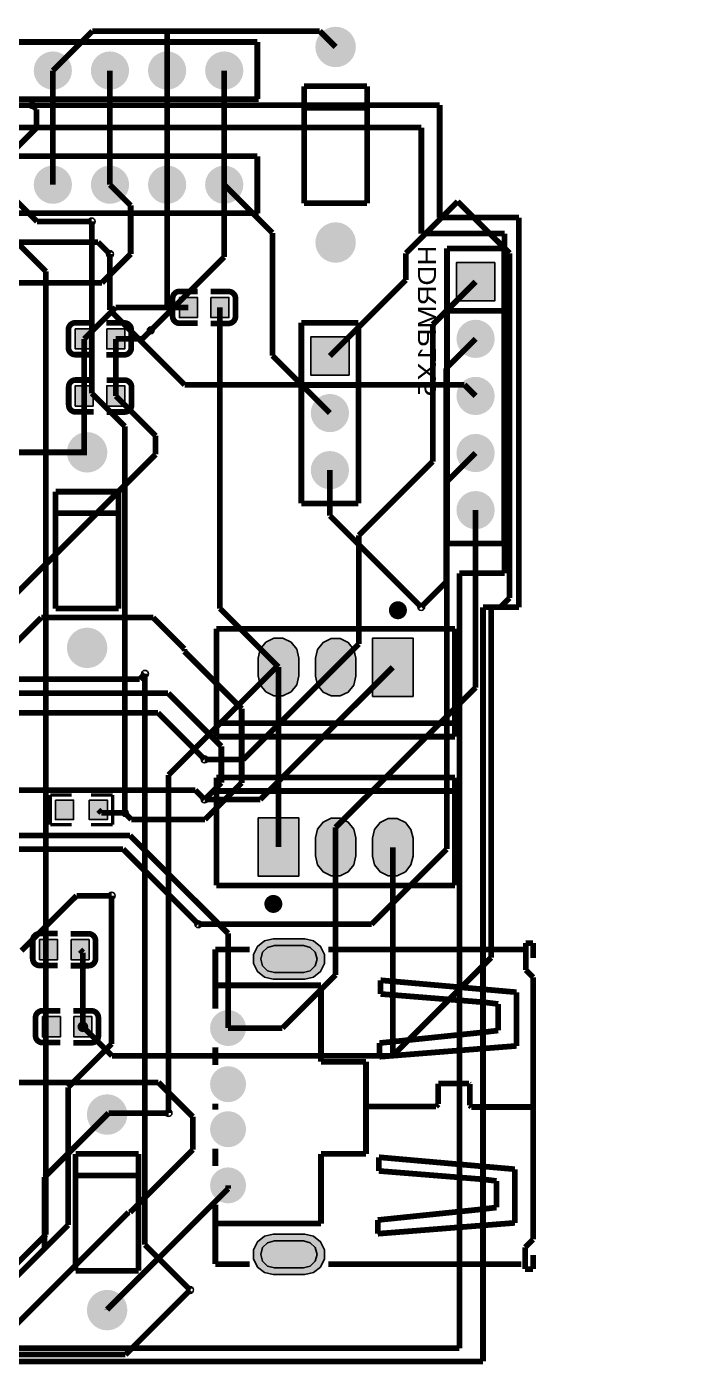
# Model space of a CAD drawing. Header units: millimetres. Extents: x -6.1 to 65.8, y -61.1 to -1.
# Drawn here: x 36.8 to 65.8, y -61.1 to -1.6 of the extents above; entities that cross this region are included whole.
import ezdxf
from ezdxf.enums import TextEntityAlignment as Align

# ---------------------------------------------------------------- set-up
doc = ezdxf.new("R2010")
doc.units = ezdxf.units.MM
for name, color, linetype, true_color in [('Bottom Layer', 7, 'Continuous', 0x0000ff), ('Bottom Silkscreen Layer', 7, 'Continuous', 0x66cc33), ('Hole Layer', 7, 'Continuous', 0x222222), ('Top Layer', 7, 'Continuous', 0xff0000), ('Top Silkscreen Layer', 7, 'Continuous', 0xffcc00)]:
    doc.layers.add(name, color=color, linetype=linetype, true_color=true_color)
doc.styles.get("Standard").update_dxf_attribs({"font": 'arial.ttf'})

msp = doc.modelspace()

# ---------------------------------------------------------------- hatches: boundary and pattern name
at = {"layer": 'Bottom Layer'}
for points in [[(49.646, -2.508, 1), (51.446, -2.508, 1)], [(37.123, -3.556, 1), (38.823, -3.556, 1)], [(39.663, -3.556, 1), (41.363, -3.556, 1)], [(42.203, -3.556, 1), (43.903, -3.556, 1)], [(44.743, -3.556, 1), (46.443, -3.556, 1)], [(37.123, -8.636, 1), (38.823, -8.636, 1)], [(39.663, -8.636, 1), (41.363, -8.636, 1)], [(42.203, -8.636, 1), (43.903, -8.636, 1)], [(44.743, -8.636, 1), (46.443, -8.636, 1)], [(49.646, -11.208, 1), (51.446, -11.208, 1)], [(57.619, -12.104), (55.919, -12.104), (55.919, -13.804), (57.619, -13.804)], [(55.919, -15.494, 1), (57.619, -15.494, 1)], [(51.142, -15.406), (49.442, -15.406), (49.442, -17.106), (51.142, -17.106)], [(55.919, -18.034, 1), (57.619, -18.034, 1)], [(49.442, -18.796, 1), (51.142, -18.796, 1)], [(38.597, -20.542, 1), (40.397, -20.542, 1)], [(55.919, -20.574, 1), (57.619, -20.574, 1)], [(49.442, -21.336, 1), (51.142, -21.336, 1)], [(55.919, -23.114, 1), (57.619, -23.114, 1)], [(38.597, -29.242, 1), (40.397, -29.242, 1)], [(47.106, -29.694), (47.195, -29.303), (47.445, -28.99), (47.806, -28.816), (48.206, -28.816), (48.568, -28.99), (48.817, -29.303), (48.907, -29.694), (48.907, -30.494), (48.817, -30.885), (48.568, -31.198), (48.206, -31.372), (47.806, -31.372), (47.445, -31.198), (47.195, -30.885), (47.106, -30.494)], [(49.646, -29.704), (49.735, -29.313), (49.985, -29), (50.346, -28.826), (50.746, -28.826), (51.108, -29), (51.357, -29.313), (51.447, -29.704), (51.447, -30.504), (51.357, -30.895), (51.108, -31.208), (50.746, -31.382), (50.346, -31.382), (49.985, -31.208), (49.735, -30.895), (49.646, -30.504)], [(53.987, -31.405), (53.987, -28.804), (52.186, -28.804), (52.186, -31.405)], [(47.106, -36.8), (47.106, -39.401), (48.907, -39.401), (48.907, -36.8)], [(51.447, -38.5), (51.357, -38.891), (51.108, -39.204), (50.746, -39.378), (50.346, -39.378), (49.985, -39.204), (49.735, -38.891), (49.646, -38.5), (49.646, -37.7), (49.735, -37.309), (49.985, -36.996), (50.346, -36.822), (50.746, -36.822), (51.108, -36.996), (51.357, -37.309), (51.447, -37.7)], [(53.987, -38.51), (53.897, -38.901), (53.648, -39.214), (53.286, -39.388), (52.886, -39.388), (52.525, -39.214), (52.275, -38.901), (52.186, -38.51), (52.186, -37.71), (52.275, -37.32), (52.525, -37.006), (52.886, -36.832), (53.286, -36.832), (53.648, -37.006), (53.897, -37.32), (53.987, -37.71)], [(47.771, -43.987), (47.38, -43.897), (47.067, -43.648), (46.893, -43.286), (46.893, -42.886), (47.067, -42.525), (47.38, -42.275), (47.771, -42.186), (49.171, -42.186), (49.561, -42.275), (49.875, -42.525), (50.049, -42.886), (50.049, -43.286), (49.875, -43.648), (49.561, -43.897), (49.171, -43.987)], [(38.908, -45.651), (38.908, -46.551), (39.708, -46.551), (39.708, -45.651)], [(44.963, -46.157, 1), (46.563, -46.157, 1)], [(44.963, -48.656, 1), (46.563, -48.656, 1)], [(39.486, -50.006, 1), (41.286, -50.006, 1)], [(44.963, -50.658, 1), (46.563, -50.658, 1)], [(44.963, -53.157, 1), (46.563, -53.157, 1)], [(49.171, -55.328), (49.561, -55.417), (49.875, -55.667), (50.049, -56.028), (50.049, -56.428), (49.875, -56.79), (49.561, -57.039), (49.171, -57.129), (47.771, -57.129), (47.38, -57.039), (47.067, -56.79), (46.893, -56.428), (46.893, -56.028), (47.067, -55.667), (47.38, -55.417), (47.771, -55.328)], [(39.486, -58.706, 1), (41.286, -58.706, 1)]]:
    msp.add_hatch(color=256, dxfattribs=at).paths.add_polyline_path(points)
at = {"layer": 'Hole Layer'}
for points in [[(50.046, -2.508, 1), (51.046, -2.508, 1)], [(37.423, -3.556, 1), (38.523, -3.556, 1)], [(39.963, -3.556, 1), (41.063, -3.556, 1)], [(42.503, -3.556, 1), (43.603, -3.556, 1)], [(45.043, -3.556, 1), (46.143, -3.556, 1)], [(37.423, -8.636, 1), (38.523, -8.636, 1)], [(39.963, -8.636, 1), (41.063, -8.636, 1)], [(42.503, -8.636, 1), (43.603, -8.636, 1)], [(45.043, -8.636, 1), (46.143, -8.636, 1)], [(50.046, -11.208, 1), (51.046, -11.208, 1)], [(56.219, -12.954, 1), (57.319, -12.954, 1)], [(56.219, -15.494, 1), (57.319, -15.494, 1)], [(49.742, -16.256, 1), (50.842, -16.256, 1)], [(56.219, -18.034, 1), (57.319, -18.034, 1)], [(49.742, -18.796, 1), (50.842, -18.796, 1)], [(38.997, -20.542, 1), (39.997, -20.542, 1)], [(56.219, -20.574, 1), (57.319, -20.574, 1)], [(49.742, -21.336, 1), (50.842, -21.336, 1)], [(56.219, -23.114, 1), (57.319, -23.114, 1)], [(38.997, -29.242, 1), (39.997, -29.242, 1)], [(47.407, -30.094, 1), (48.606, -30.094, 1)], [(49.947, -30.104, 1), (51.146, -30.104, 1)], [(52.487, -30.104, 1), (53.686, -30.104, 1)], [(47.407, -38.1, 1), (48.606, -38.1, 1)], [(49.947, -38.1, 1), (51.146, -38.1, 1)], [(52.487, -38.11, 1), (53.686, -38.11, 1)], [(47.821, -42.487), (47.521, -42.567), (47.302, -42.786), (47.221, -43.086), (47.302, -43.386), (47.521, -43.605), (47.821, -43.686), (49.121, -43.686), (49.421, -43.605), (49.64, -43.386), (49.721, -43.086), (49.64, -42.786), (49.421, -42.567), (49.121, -42.487)], [(45.213, -46.157, 1), (46.313, -46.157, 1)], [(39.068, -46.101, 1), (39.548, -46.101, 1)], [(45.213, -48.656, 1), (46.313, -48.656, 1)], [(39.886, -50.006, 1), (40.886, -50.006, 1)], [(45.213, -50.658, 1), (46.313, -50.658, 1)], [(45.213, -53.157, 1), (46.313, -53.157, 1)], [(49.121, -56.828), (49.421, -56.747), (49.64, -56.528), (49.721, -56.228), (49.64, -55.928), (49.421, -55.709), (49.121, -55.629), (47.821, -55.629), (47.521, -55.709), (47.302, -55.928), (47.221, -56.228), (47.302, -56.528), (47.521, -56.747), (47.821, -56.828)], [(39.886, -58.706, 1), (40.886, -58.706, 1)]]:
    msp.add_hatch(color=256, dxfattribs=at).paths.add_polyline_path(points)
at = {"layer": 'Top Layer'}
for points in [[(49.646, -2.508, 1), (51.446, -2.508, 1)], [(37.123, -3.556, 1), (38.823, -3.556, 1)], [(39.663, -3.556, 1), (41.363, -3.556, 1)], [(42.203, -3.556, 1), (43.903, -3.556, 1)], [(44.743, -3.556, 1), (46.443, -3.556, 1)], [(37.123, -8.636, 1), (38.823, -8.636, 1)], [(39.663, -8.636, 1), (41.363, -8.636, 1)], [(42.203, -8.636, 1), (43.903, -8.636, 1)], [(44.743, -8.636, 1), (46.443, -8.636, 1)], [(49.646, -11.208, 1), (51.446, -11.208, 1)], [(57.619, -12.104), (55.919, -12.104), (55.919, -13.804), (57.619, -13.804)], [(43.604, -13.647), (43.604, -14.547), (44.404, -14.547), (44.404, -13.647)], [(45.004, -13.647), (45.004, -14.547), (45.804, -14.547), (45.804, -13.647)], [(55.919, -15.494, 1), (57.619, -15.494, 1)], [(38.97, -15.044), (38.97, -15.944), (39.77, -15.944), (39.77, -15.044)], [(40.37, -15.044), (40.37, -15.944), (41.17, -15.944), (41.17, -15.044)], [(51.142, -15.406), (49.442, -15.406), (49.442, -17.106), (51.142, -17.106)], [(55.919, -18.034, 1), (57.619, -18.034, 1)], [(39.767, -18.484), (39.767, -17.584), (38.967, -17.584), (38.967, -18.484)], [(41.167, -18.484), (41.167, -17.584), (40.367, -17.584), (40.367, -18.484)], [(49.442, -18.796, 1), (51.142, -18.796, 1)], [(38.597, -20.542, 1), (40.397, -20.542, 1)], [(55.919, -20.574, 1), (57.619, -20.574, 1)], [(49.442, -21.336, 1), (51.142, -21.336, 1)], [(55.919, -23.114, 1), (57.619, -23.114, 1)], [(38.597, -29.242, 1), (40.397, -29.242, 1)], [(47.106, -29.694), (47.195, -29.303), (47.445, -28.99), (47.806, -28.816), (48.206, -28.816), (48.568, -28.99), (48.817, -29.303), (48.907, -29.694), (48.907, -30.494), (48.817, -30.885), (48.568, -31.198), (48.206, -31.372), (47.806, -31.372), (47.445, -31.198), (47.195, -30.885), (47.106, -30.494)], [(49.646, -29.704), (49.735, -29.313), (49.985, -29), (50.346, -28.826), (50.746, -28.826), (51.108, -29), (51.357, -29.313), (51.447, -29.704), (51.447, -30.504), (51.357, -30.895), (51.108, -31.208), (50.746, -31.382), (50.346, -31.382), (49.985, -31.208), (49.735, -30.895), (49.646, -30.504)], [(53.987, -31.405), (53.987, -28.804), (52.186, -28.804), (52.186, -31.405)], [(38.086, -36.017), (38.086, -36.881), (38.893, -36.881), (38.893, -36.017)], [(39.593, -36.017), (39.593, -36.881), (40.4, -36.881), (40.4, -36.017)], [(47.106, -36.8), (47.106, -39.401), (48.907, -39.401), (48.907, -36.8)], [(51.447, -38.5), (51.357, -38.891), (51.108, -39.204), (50.746, -39.378), (50.346, -39.378), (49.985, -39.204), (49.735, -38.891), (49.646, -38.5), (49.646, -37.7), (49.735, -37.309), (49.985, -36.996), (50.346, -36.822), (50.746, -36.822), (51.108, -36.996), (51.357, -37.309), (51.447, -37.7)], [(53.987, -38.51), (53.897, -38.901), (53.648, -39.214), (53.286, -39.388), (52.886, -39.388), (52.525, -39.214), (52.275, -38.901), (52.186, -38.51), (52.186, -37.71), (52.275, -37.32), (52.525, -37.006), (52.886, -36.832), (53.286, -36.832), (53.648, -37.006), (53.897, -37.32), (53.987, -37.71)], [(37.381, -42.222), (37.381, -43.122), (38.181, -43.122), (38.181, -42.222)], [(38.781, -42.222), (38.781, -43.122), (39.581, -43.122), (39.581, -42.222)], [(47.771, -43.987), (47.38, -43.897), (47.067, -43.648), (46.893, -43.286), (46.893, -42.886), (47.067, -42.525), (47.38, -42.275), (47.771, -42.186), (49.171, -42.186), (49.561, -42.275), (49.875, -42.525), (50.049, -42.886), (50.049, -43.286), (49.875, -43.648), (49.561, -43.897), (49.171, -43.987)], [(37.508, -45.651), (37.508, -46.551), (38.308, -46.551), (38.308, -45.651)], [(38.908, -45.651), (38.908, -46.551), (39.708, -46.551), (39.708, -45.651)], [(44.963, -46.157, 1), (46.563, -46.157, 1)], [(44.963, -48.656, 1), (46.563, -48.656, 1)], [(39.486, -50.006, 1), (41.286, -50.006, 1)], [(44.963, -50.658, 1), (46.563, -50.658, 1)], [(44.963, -53.157, 1), (46.563, -53.157, 1)], [(49.171, -55.328), (49.561, -55.417), (49.875, -55.667), (50.049, -56.028), (50.049, -56.428), (49.875, -56.79), (49.561, -57.039), (49.171, -57.129), (47.771, -57.129), (47.38, -57.039), (47.067, -56.79), (46.893, -56.428), (46.893, -56.028), (47.067, -55.667), (47.38, -55.417), (47.771, -55.328)], [(39.486, -58.706, 1), (41.286, -58.706, 1)]]:
    msp.add_hatch(color=256, dxfattribs=at).paths.add_polyline_path(points)

# ---------------------------------------------------------------- linework, layer by layer
at = {"layer": 'Bottom Layer', "const_width": 0.254}
for points in [[(55.171, -5.095), (37.064, -5.095)], [(55.171, -10.098), (55.171, -5.095)], [(54.356, -6.096), (36.341, -6.096)], [(54.356, -10.809), (54.356, -6.096)], [(45.593, -8.636), (45.593, -11.848)], [(58.695, -10.098), (55.171, -10.098)], [(58.695, -27.437), (58.695, -10.098)], [(37.667, -12.494), (35.445, -10.272)], [(39.703, -17.92), (39.703, -10.272)], [(58.059, -10.809), (54.356, -10.809)], [(58.059, -25.921), (58.059, -10.809)], [(40.512, -14.213), (40.512, -11.725)], [(45.593, -11.848), (42.328, -15.114)], [(37.667, -55.348), (37.667, -12.494)], [(43.837, -17.538), (40.512, -14.213)], [(41.171, -19.388), (39.703, -17.92)], [(56.273, -17.538), (43.837, -17.538)], [(56.769, -18.034), (56.273, -17.538)], [(41.171, -36.584), (41.171, -19.388)], [(56.769, -20.574), (55.485, -21.858)], [(50.292, -21.336), (50.292, -23.365)], [(55.485, -21.858), (55.485, -38.194)], [(50.292, -23.365), (54.352, -27.426)], [(56.052, -60.402), (56.052, -25.921)], [(56.052, -25.921), (58.059, -25.921)], [(57.099, -60.989), (57.099, -27.437)], [(57.099, -27.437), (58.695, -27.437)], [(42.069, -30.397), (42.069, -55.8)], [(47.916, -30.094), (43.116, -34.894)], [(50.546, -30.104), (46.445, -34.206)], [(53.086, -30.104), (47.203, -35.988)], [(48.006, -30.094), (47.916, -30.094)], [(46.445, -34.206), (44.719, -34.206)], [(43.116, -34.894), (43.116, -49.94)], [(47.203, -35.988), (44.719, -35.988)], [(55.485, -38.194), (52.142, -41.538)], [(40.585, -40.271), (40.585, -46.862)], [(52.142, -41.538), (44.44, -41.538)], [(40.585, -46.862), (38.651, -48.795)], [(38.651, -48.795), (38.651, -54.923)], [(38.651, -54.923), (33.758, -59.816)], [(33.785, -59.23), (37.667, -55.348)], [(42.069, -55.8), (44.078, -57.809)], [(3.695, -60.402), (56.052, -60.402)], [(2.175, -60.989), (57.099, -60.989)]]:
    msp.add_lwpolyline(points, dxfattribs=at)
at = {"layer": 'Bottom Layer'}
for points in [[(57.619, -12.104), (55.919, -12.104), (55.919, -13.804), (57.619, -13.804)], [(51.142, -15.406), (49.442, -15.406), (49.442, -17.106), (51.142, -17.106)], [(47.106, -29.694), (47.195, -29.303), (47.445, -28.99), (47.806, -28.816), (48.206, -28.816), (48.568, -28.99), (48.817, -29.303), (48.907, -29.694), (48.907, -30.494), (48.817, -30.885), (48.568, -31.198), (48.206, -31.372), (47.806, -31.372), (47.445, -31.198), (47.195, -30.885), (47.106, -30.494)], [(49.646, -29.704), (49.735, -29.313), (49.985, -29), (50.346, -28.826), (50.746, -28.826), (51.108, -29), (51.357, -29.313), (51.447, -29.704), (51.447, -30.504), (51.357, -30.895), (51.108, -31.208), (50.746, -31.382), (50.346, -31.382), (49.985, -31.208), (49.735, -30.895), (49.646, -30.504)], [(53.987, -31.405), (53.987, -28.804), (52.186, -28.804), (52.186, -31.405)], [(47.106, -36.8), (47.106, -39.401), (48.907, -39.401), (48.907, -36.8)], [(51.447, -38.5), (51.357, -38.891), (51.108, -39.204), (50.746, -39.378), (50.346, -39.378), (49.985, -39.204), (49.735, -38.891), (49.646, -38.5), (49.646, -37.7), (49.735, -37.309), (49.985, -36.996), (50.346, -36.822), (50.746, -36.822), (51.108, -36.996), (51.357, -37.309), (51.447, -37.7)], [(53.987, -38.51), (53.897, -38.901), (53.648, -39.214), (53.286, -39.388), (52.886, -39.388), (52.525, -39.214), (52.275, -38.901), (52.186, -38.51), (52.186, -37.71), (52.275, -37.32), (52.525, -37.006), (52.886, -36.832), (53.286, -36.832), (53.648, -37.006), (53.897, -37.32), (53.987, -37.71)], [(47.771, -43.987), (47.38, -43.897), (47.067, -43.648), (46.893, -43.286), (46.893, -42.886), (47.067, -42.525), (47.38, -42.275), (47.771, -42.186), (49.171, -42.186), (49.561, -42.275), (49.875, -42.525), (50.049, -42.886), (50.049, -43.286), (49.875, -43.648), (49.561, -43.897), (49.171, -43.987)], [(38.908, -45.651), (38.908, -46.551), (39.708, -46.551), (39.708, -45.651)], [(49.171, -55.328), (49.561, -55.417), (49.875, -55.667), (50.049, -56.028), (50.049, -56.428), (49.875, -56.79), (49.561, -57.039), (49.171, -57.129), (47.771, -57.129), (47.38, -57.039), (47.067, -56.79), (46.893, -56.428), (46.893, -56.028), (47.067, -55.667), (47.38, -55.417), (47.771, -55.328)]]:
    msp.add_lwpolyline(points, close=True, dxfattribs=at)
at = {"layer": 'Bottom Silkscreen Layer', "const_width": 0.254}
for points in [[(55.499, -11.474), (58.039, -11.474)], [(55.499, -11.474), (55.499, -24.594)], [(55.499, -11.474), (58.039, -11.474)], [(55.499, -11.474), (55.499, -24.594)], [(58.039, -11.474), (58.039, -24.594)], [(58.039, -11.474), (58.039, -24.594)], [(55.499, -14.248), (58.039, -14.248)], [(55.499, -14.248), (58.039, -14.248)], [(55.499, -24.594), (58.039, -24.594)], [(55.499, -24.594), (58.039, -24.594)]]:
    msp.add_lwpolyline(points, dxfattribs=at)
at = {"layer": 'Hole Layer'}
for points in [[(36.912, -5.095, 1), (37.217, -5.095, 1)], [(39.55, -10.272, 1), (39.855, -10.272, 1)], [(40.36, -11.725, 1), (40.665, -11.725, 1)], [(42.175, -15.114, 1), (42.48, -15.114, 1)], [(54.2, -27.426, 1), (54.505, -27.426, 1)], [(41.916, -30.397, 1), (42.221, -30.397, 1)], [(44.567, -34.206, 1), (44.872, -34.206, 1)], [(44.567, -35.988, 1), (44.872, -35.988, 1)], [(41.018, -36.584, 1), (41.323, -36.584, 1)], [(40.433, -40.271, 1), (40.738, -40.271, 1)], [(44.287, -41.538, 1), (44.592, -41.538, 1)], [(42.964, -49.94, 1), (43.269, -49.94, 1)], [(43.926, -57.809, 1), (44.231, -57.809, 1)]]:
    msp.add_lwpolyline(points, format="xyb", close=True, dxfattribs=at)
for points in [[(47.821, -42.487), (47.521, -42.567), (47.302, -42.786), (47.221, -43.086), (47.302, -43.386), (47.521, -43.605), (47.821, -43.686), (49.121, -43.686), (49.421, -43.605), (49.64, -43.386), (49.721, -43.086), (49.64, -42.786), (49.421, -42.567), (49.121, -42.487)], [(49.121, -56.828), (49.421, -56.747), (49.64, -56.528), (49.721, -56.228), (49.64, -55.928), (49.421, -55.709), (49.121, -55.629), (47.821, -55.629), (47.521, -55.709), (47.302, -55.928), (47.221, -56.228), (47.302, -56.528), (47.521, -56.747), (47.821, -56.828)]]:
    msp.add_lwpolyline(points, close=True, dxfattribs=at)
at = {"layer": 'Top Layer', "const_width": 0.254}
for points in [[(39.727, -1.802), (37.973, -3.556)], [(43.053, -1.802), (39.727, -1.802)], [(49.84, -1.802), (43.053, -1.802)], [(43.053, -1.802), (43.053, -3.556)], [(50.546, -2.508), (49.84, -1.802)], [(37.973, -3.556), (37.973, -8.636)], [(40.513, -3.556), (40.513, -8.636)], [(43.053, -3.556), (43.053, -8.636)], [(45.593, -3.556), (45.593, -8.636)], [(37.064, -5.095), (19.7, -5.095)], [(37.246, -5.277), (37.064, -5.095)], [(37.246, -6.106), (37.246, -5.277)], [(36.255, -7.097), (37.246, -6.106)], [(37.267, -10.272), (35.631, -8.636)], [(41.434, -9.557), (40.513, -8.636)], [(43.053, -14.097), (43.053, -8.636)], [(47.736, -10.779), (45.593, -8.636)], [(41.434, -11.718), (41.434, -9.557)], [(55.974, -9.38), (53.671, -11.683)], [(58.277, -11.683), (55.974, -9.38)], [(39.703, -10.272), (37.267, -10.272)], [(47.736, -16.24), (47.736, -10.779)], [(39.979, -11.191), (15.494, -11.191)], [(40.512, -11.725), (39.979, -11.191)], [(40.152, -13), (41.434, -11.718)], [(53.671, -11.683), (53.671, -12.877)], [(58.277, -27.027), (58.277, -11.683)], [(26.639, -13), (40.152, -13)], [(53.671, -12.877), (50.292, -16.256)], [(54.862, -14.861), (56.769, -12.954)], [(40.767, -14.097), (39.37, -15.494)], [(43.053, -14.097), (40.767, -14.097)], [(44.004, -14.097), (43.053, -14.097)], [(45.404, -27.492), (45.404, -14.097)], [(54.862, -20.954), (54.862, -14.861)], [(39.37, -15.494), (39.367, -15.497)], [(39.367, -15.497), (39.367, -18.034)], [(40.77, -15.494), (40.77, -18.034)], [(41.947, -15.494), (40.77, -15.494)], [(42.328, -15.114), (41.947, -15.494)], [(55.457, -16.806), (56.769, -15.494)], [(50.292, -18.796), (47.736, -16.24)], [(55.457, -26.321), (55.457, -16.806)], [(39.367, -18.034), (39.367, -20.542)], [(40.77, -18.034), (40.767, -18.034)], [(40.77, -18.034), (42.542, -19.806)], [(42.542, -19.806), (42.542, -20.636)], [(10.645, -20.542), (39.367, -20.542)], [(42.542, -20.636), (35.855, -27.323)], [(39.367, -20.542), (39.497, -20.542)], [(51.582, -24.233), (54.862, -20.954)], [(56.769, -23.114), (56.769, -31.007)], [(51.582, -29.068), (51.582, -24.233)], [(54.352, -27.426), (55.457, -26.321)], [(48.006, -30.094), (45.404, -27.492)], [(57.457, -43.024), (57.457, -27.437)], [(57.457, -27.437), (57.867, -27.437)], [(57.867, -27.437), (58.277, -27.027)], [(35.72, -29.631), (37.455, -27.896)], [(37.455, -27.896), (42.435, -27.896)], [(42.435, -27.896), (43.825, -29.286)], [(50.546, -30.104), (51.582, -29.068)], [(43.825, -29.286), (43.825, -29.404)], [(43.825, -29.404), (46.369, -31.948)], [(41.829, -30.637), (42.069, -30.397)], [(48.006, -38.1), (48.006, -30.094)], [(29.195, -30.637), (41.829, -30.637)], [(56.769, -31.007), (50.546, -37.23)], [(32.631, -31.259), (43.1, -31.259)], [(43.1, -31.259), (45.464, -33.623)], [(42.645, -32.131), (33.265, -32.131)], [(44.719, -34.206), (42.645, -32.131)], [(46.369, -31.948), (46.369, -35.252)], [(45.464, -33.623), (45.464, -35.242)], [(44.308, -35.577), (33.63, -35.577)], [(44.719, -35.988), (44.308, -35.577)], [(45.464, -35.242), (44.719, -35.988)], [(46.369, -35.252), (44.743, -36.879)], [(39.996, -36.449), (40.132, -36.584)], [(40.132, -36.584), (41.171, -36.584)], [(41.465, -36.879), (41.171, -36.584)], [(44.743, -36.879), (41.465, -36.879)], [(41.408, -37.592), (31.922, -37.592)], [(45.763, -41.946), (41.408, -37.592)], [(50.546, -37.23), (50.546, -38.1)], [(41.096, -38.194), (28.799, -38.194)], [(44.44, -41.538), (41.096, -38.194)], [(50.546, -38.1), (50.546, -43.794)], [(53.086, -38.11), (53.086, -47.395)], [(36.578, -42.72), (39.027, -40.271)], [(39.027, -40.271), (40.585, -40.271)], [(45.763, -46.157), (45.763, -41.946)], [(39.181, -42.672), (39.308, -42.799)], [(39.308, -42.799), (39.308, -46.101)], [(53.086, -47.395), (57.457, -43.024)], [(50.546, -43.794), (48.183, -46.157)], [(40.602, -47.395), (39.308, -46.101)], [(48.183, -46.157), (45.763, -46.157)], [(53.086, -47.395), (40.602, -47.395)], [(35.425, -48.578), (42.67, -48.578)], [(42.67, -48.578), (44.195, -50.104)], [(40.386, -50.006), (37.604, -52.789)], [(40.453, -49.94), (40.386, -50.006)], [(43.116, -49.94), (40.453, -49.94)], [(44.195, -50.104), (44.195, -51.568)], [(44.195, -51.568), (41.407, -54.356)], [(37.604, -52.789), (37.604, -55.97)], [(45.763, -53.305), (40.386, -58.682)], [(45.763, -53.157), (45.763, -53.305)], [(41.34, -54.356), (35.899, -59.797)], [(41.407, -54.356), (41.34, -54.356)], [(37.604, -55.97), (34.344, -59.23)], [(44.078, -57.809), (41.202, -60.686)], [(40.386, -58.682), (40.386, -58.706)], [(41.202, -60.686), (8.642, -60.686)]]:
    msp.add_lwpolyline(points, dxfattribs=at)
at = {"layer": 'Top Layer'}
for points in [[(57.619, -12.104), (55.919, -12.104), (55.919, -13.804), (57.619, -13.804)], [(43.604, -13.647), (43.604, -14.547), (44.404, -14.547), (44.404, -13.647)], [(45.004, -13.647), (45.004, -14.547), (45.804, -14.547), (45.804, -13.647)], [(38.97, -15.044), (38.97, -15.944), (39.77, -15.944), (39.77, -15.044)], [(40.37, -15.044), (40.37, -15.944), (41.17, -15.944), (41.17, -15.044)], [(51.142, -15.406), (49.442, -15.406), (49.442, -17.106), (51.142, -17.106)], [(39.767, -18.484), (39.767, -17.584), (38.967, -17.584), (38.967, -18.484)], [(41.167, -18.484), (41.167, -17.584), (40.367, -17.584), (40.367, -18.484)], [(47.106, -29.694), (47.195, -29.303), (47.445, -28.99), (47.806, -28.816), (48.206, -28.816), (48.568, -28.99), (48.817, -29.303), (48.907, -29.694), (48.907, -30.494), (48.817, -30.885), (48.568, -31.198), (48.206, -31.372), (47.806, -31.372), (47.445, -31.198), (47.195, -30.885), (47.106, -30.494)], [(49.646, -29.704), (49.735, -29.313), (49.985, -29), (50.346, -28.826), (50.746, -28.826), (51.108, -29), (51.357, -29.313), (51.447, -29.704), (51.447, -30.504), (51.357, -30.895), (51.108, -31.208), (50.746, -31.382), (50.346, -31.382), (49.985, -31.208), (49.735, -30.895), (49.646, -30.504)], [(53.987, -31.405), (53.987, -28.804), (52.186, -28.804), (52.186, -31.405)], [(38.086, -36.017), (38.086, -36.881), (38.893, -36.881), (38.893, -36.017)], [(39.593, -36.017), (39.593, -36.881), (40.4, -36.881), (40.4, -36.017)], [(47.106, -36.8), (47.106, -39.401), (48.907, -39.401), (48.907, -36.8)], [(51.447, -38.5), (51.357, -38.891), (51.108, -39.204), (50.746, -39.378), (50.346, -39.378), (49.985, -39.204), (49.735, -38.891), (49.646, -38.5), (49.646, -37.7), (49.735, -37.309), (49.985, -36.996), (50.346, -36.822), (50.746, -36.822), (51.108, -36.996), (51.357, -37.309), (51.447, -37.7)], [(53.987, -38.51), (53.897, -38.901), (53.648, -39.214), (53.286, -39.388), (52.886, -39.388), (52.525, -39.214), (52.275, -38.901), (52.186, -38.51), (52.186, -37.71), (52.275, -37.32), (52.525, -37.006), (52.886, -36.832), (53.286, -36.832), (53.648, -37.006), (53.897, -37.32), (53.987, -37.71)], [(37.381, -42.222), (37.381, -43.122), (38.181, -43.122), (38.181, -42.222)], [(38.781, -42.222), (38.781, -43.122), (39.581, -43.122), (39.581, -42.222)], [(47.771, -43.987), (47.38, -43.897), (47.067, -43.648), (46.893, -43.286), (46.893, -42.886), (47.067, -42.525), (47.38, -42.275), (47.771, -42.186), (49.171, -42.186), (49.561, -42.275), (49.875, -42.525), (50.049, -42.886), (50.049, -43.286), (49.875, -43.648), (49.561, -43.897), (49.171, -43.987)], [(37.508, -45.651), (37.508, -46.551), (38.308, -46.551), (38.308, -45.651)], [(38.908, -45.651), (38.908, -46.551), (39.708, -46.551), (39.708, -45.651)], [(49.171, -55.328), (49.561, -55.417), (49.875, -55.667), (50.049, -56.028), (50.049, -56.428), (49.875, -56.79), (49.561, -57.039), (49.171, -57.129), (47.771, -57.129), (47.38, -57.039), (47.067, -56.79), (46.893, -56.428), (46.893, -56.028), (47.067, -55.667), (47.38, -55.417), (47.771, -55.328)]]:
    msp.add_lwpolyline(points, close=True, dxfattribs=at)
at = {"layer": 'Top Silkscreen Layer'}
for points, const_width in [([(47.064, -2.286), (21.262, -2.286)], 0.254), ([(47.064, -2.286), (21.262, -2.286)], 0.254), ([(47.064, -2.286), (47.064, -4.826)], 0.254), ([(47.064, -2.286), (47.064, -4.826)], 0.254), ([(49.146, -4.258), (49.146, -9.458)], 0.254), ([(51.946, -4.258), (49.146, -4.258)], 0.254), ([(49.146, -4.258), (49.146, -9.458)], 0.254), ([(51.946, -4.258), (49.146, -4.258)], 0.254), ([(51.946, -4.258), (51.946, -9.458)], 0.254), ([(51.946, -4.258), (51.946, -9.458)], 0.254), ([(21.262, -4.826), (47.117, -4.826)], 0.254), ([(21.262, -4.826), (47.117, -4.826)], 0.254), ([(51.946, -5.217), (49.146, -5.217)], 0.254), ([(51.946, -5.217), (49.146, -5.217)], 0.254), ([(47.064, -7.366), (21.262, -7.366)], 0.254), ([(47.064, -7.366), (21.262, -7.366)], 0.254), ([(47.064, -7.366), (47.064, -9.906)], 0.254), ([(47.064, -7.366), (47.064, -9.906)], 0.254), ([(51.946, -9.458), (49.146, -9.458)], 0.254), ([(51.946, -9.458), (49.146, -9.458)], 0.254), ([(21.262, -9.906), (47.117, -9.906)], 0.254), ([(21.262, -9.906), (47.117, -9.906)], 0.254), ([(43.299, -13.691), (43.299, -14.491)], 0.254), ([(43.299, -13.691), (43.299, -14.491)], 0.254), ([(44.408, -13.382), (43.608, -13.382)], 0.254), ([(44.408, -13.382), (43.608, -13.382)], 0.254), ([(44.984, -13.387), (45.784, -13.387)], 0.254), ([(44.984, -13.387), (45.784, -13.387)], 0.254), ([(46.094, -13.697), (46.094, -14.497)], 0.254), ([(46.094, -13.697), (46.094, -14.497)], 0.254), ([(39.774, -14.779), (38.974, -14.779)], 0.254), ([(39.774, -14.779), (38.974, -14.779)], 0.254), ([(40.35, -14.784), (41.15, -14.784)], 0.254), ([(40.35, -14.784), (41.15, -14.784)], 0.254), ([(44.408, -14.801), (43.608, -14.801)], 0.254), ([(44.408, -14.801), (43.608, -14.801)], 0.254), ([(44.984, -14.807), (45.784, -14.807)], 0.254), ([(44.984, -14.807), (45.784, -14.807)], 0.254), ([(49.022, -14.776), (49.022, -22.816)], 0.254), ([(51.562, -14.776), (49.022, -14.776)], 0.254), ([(49.022, -14.776), (49.022, -22.816)], 0.254), ([(51.562, -14.776), (49.022, -14.776)], 0.254), ([(51.562, -14.776), (51.562, -22.816)], 0.254), ([(51.562, -14.776), (51.562, -22.816)], 0.254), ([(38.665, -15.088), (38.665, -15.888)], 0.254), ([(38.665, -15.088), (38.665, -15.888)], 0.254), ([(41.46, -15.094), (41.46, -15.894)], 0.254), ([(41.46, -15.094), (41.46, -15.894)], 0.254), ([(39.774, -16.198), (38.974, -16.198)], 0.254), ([(39.774, -16.198), (38.974, -16.198)], 0.254), ([(40.35, -16.204), (41.15, -16.204)], 0.254), ([(40.35, -16.204), (41.15, -16.204)], 0.254), ([(39.787, -17.324), (38.987, -17.324)], 0.254), ([(39.787, -17.324), (38.987, -17.324)], 0.254), ([(40.363, -17.33), (41.163, -17.33)], 0.254), ([(40.363, -17.33), (41.163, -17.33)], 0.254), ([(38.677, -18.434), (38.677, -17.634)], 0.254), ([(38.677, -18.434), (38.677, -17.634)], 0.254), ([(41.473, -18.44), (41.473, -17.64)], 0.254), ([(41.473, -18.44), (41.473, -17.64)], 0.254), ([(51.562, -17.55), (49.022, -17.55)], 0.254), ([(51.562, -17.55), (49.022, -17.55)], 0.254), ([(39.787, -18.744), (38.987, -18.744)], 0.254), ([(39.787, -18.744), (38.987, -18.744)], 0.254), ([(40.363, -18.749), (41.163, -18.749)], 0.254), ([(40.363, -18.749), (41.163, -18.749)], 0.254), ([(38.097, -22.292), (38.097, -27.492)], 0.254), ([(40.897, -22.292), (38.097, -22.292)], 0.254), ([(38.097, -22.292), (38.097, -27.492)], 0.254), ([(40.897, -22.292), (38.097, -22.292)], 0.254), ([(40.897, -22.292), (40.897, -27.492)], 0.254), ([(40.897, -22.292), (40.897, -27.492)], 0.254), ([(40.897, -23.251), (38.097, -23.251)], 0.254), ([(40.897, -23.251), (38.097, -23.251)], 0.254), ([(51.562, -22.816), (49.022, -22.816)], 0.254), ([(51.562, -22.816), (49.022, -22.816)], 0.254), ([(40.897, -27.492), (38.097, -27.492)], 0.254), ([(40.897, -27.492), (38.097, -27.492)], 0.254), ([(45.245, -33.193), (45.245, -28.395)], 0.254), ([(45.245, -28.395), (55.847, -28.395)], 0.254), ([(45.245, -33.193), (45.245, -28.395)], 0.254), ([(45.245, -28.395), (55.847, -28.395)], 0.254), ([(55.847, -28.395), (55.847, -33.188)], 0.254), ([(55.847, -28.395), (55.847, -33.188)], 0.254), ([(45.245, -32.593), (55.847, -32.593)], 0.254), ([(45.245, -32.593), (55.847, -32.593)], 0.254), ([(55.847, -33.193), (45.245, -33.193)], 0.254), ([(55.847, -33.193), (45.245, -33.193)], 0.254), ([(55.847, -33.188), (55.847, -33.193)], 0.254), ([(55.847, -33.188), (55.847, -33.193)], 0.254), ([(45.245, -35.011), (55.847, -35.011)], 0.254), ([(45.245, -35.017), (45.245, -35.011)], 0.254), ([(45.245, -35.011), (55.847, -35.011)], 0.254), ([(45.245, -35.017), (45.245, -35.011)], 0.254), ([(45.245, -39.809), (45.245, -35.017)], 0.254), ([(45.245, -39.809), (45.245, -35.017)], 0.254), ([(55.847, -35.011), (55.847, -39.809)], 0.254), ([(55.847, -35.011), (55.847, -39.809)], 0.254), ([(55.847, -35.611), (45.245, -35.611)], 0.254), ([(55.847, -35.611), (45.245, -35.611)], 0.254), ([(37.858, -37.11), (37.858, -35.788)], 0.152), ([(37.858, -35.788), (38.817, -35.788)], 0.152), ([(37.858, -37.11), (37.858, -35.788)], 0.152), ([(37.858, -35.788), (38.817, -35.788)], 0.152), ([(40.628, -35.788), (39.669, -35.788)], 0.152), ([(40.628, -35.788), (39.669, -35.788)], 0.152), ([(40.628, -37.11), (40.628, -35.788)], 0.152), ([(40.628, -37.11), (40.628, -35.788)], 0.152), ([(38.817, -37.11), (37.858, -37.11)], 0.152), ([(38.817, -37.11), (37.858, -37.11)], 0.152), ([(39.669, -37.11), (40.628, -37.11)], 0.152), ([(39.669, -37.11), (40.628, -37.11)], 0.152), ([(55.847, -39.809), (45.245, -39.809)], 0.254), ([(55.847, -39.809), (45.245, -39.809)], 0.254), ([(37.076, -42.266), (37.076, -43.066)], 0.254), ([(37.076, -42.266), (37.076, -43.066)], 0.254), ([(38.185, -41.957), (37.385, -41.957)], 0.254), ([(38.185, -41.957), (37.385, -41.957)], 0.254), ([(38.761, -41.962), (39.561, -41.962)], 0.254), ([(38.761, -41.962), (39.561, -41.962)], 0.254), ([(39.871, -42.272), (39.871, -43.072)], 0.254), ([(39.871, -42.272), (39.871, -43.072)], 0.254), ([(45.197, -45.296), (45.197, -42.657)], 0.254), ([(45.197, -42.657), (46.726, -42.657)], 0.254), ([(45.197, -45.296), (45.197, -42.657)], 0.254), ([(45.197, -42.657), (46.726, -42.657)], 0.254), ([(50.218, -42.657), (58.997, -42.657)], 0.254), ([(50.218, -42.657), (58.997, -42.657)], 0.254), ([(58.997, -43.574), (58.997, -42.38)], 0.254), ([(58.997, -42.38), (59.327, -42.38)], 0.254), ([(58.997, -43.574), (58.997, -42.38)], 0.254), ([(58.997, -42.38), (59.327, -42.38)], 0.254), ([(59.327, -42.38), (59.327, -43.04)], 0.254), ([(59.327, -42.38), (59.327, -43.04)], 0.254), ([(38.185, -43.376), (37.385, -43.376)], 0.254), ([(38.185, -43.376), (37.385, -43.376)], 0.254), ([(38.761, -43.382), (39.561, -43.382)], 0.254), ([(38.761, -43.382), (39.561, -43.382)], 0.254), ([(58.59, -44.564), (52.545, -44.031)], 0.254), ([(52.545, -44.031), (52.545, -44.641)], 0.254), ([(58.59, -44.564), (52.545, -44.031)], 0.254), ([(52.545, -44.031), (52.545, -44.641)], 0.254), ([(59.327, -43.904), (58.997, -43.574)], 0.254), ([(59.327, -43.904), (58.997, -43.574)], 0.254), ([(59.327, -55.563), (59.327, -43.904)], 0.254), ([(59.327, -55.563), (59.327, -43.904)], 0.254), ([(49.896, -44.257), (45.197, -44.257)], 0.254), ([(49.896, -44.257), (45.197, -44.257)], 0.254), ([(49.896, -47.658), (49.896, -44.257)], 0.254), ([(49.896, -47.658), (49.896, -44.257)], 0.254), ([(52.545, -44.641), (57.183, -45.014)], 0.254), ([(52.545, -44.641), (57.183, -45.014)], 0.254), ([(58.59, -46.952), (58.59, -44.564)], 0.254), ([(58.59, -46.952), (58.59, -44.564)], 0.254), ([(57.183, -45.014), (57.777, -45.088)], 0.254), ([(57.183, -45.014), (57.777, -45.088)], 0.254), ([(57.777, -45.088), (57.777, -46.266)], 0.254), ([(57.777, -45.088), (57.777, -46.266)], 0.254), ([(37.203, -45.695), (37.203, -46.495)], 0.254), ([(37.203, -45.695), (37.203, -46.495)], 0.254), ([(38.312, -45.386), (37.512, -45.386)], 0.254), ([(38.312, -45.386), (37.512, -45.386)], 0.254), ([(38.888, -45.391), (39.688, -45.391)], 0.254), ([(38.888, -45.391), (39.688, -45.391)], 0.254), ([(39.998, -45.701), (39.998, -46.501)], 0.254), ([(39.998, -45.701), (39.998, -46.501)], 0.254), ([(56.914, -46.368), (52.494, -46.825)], 0.254), ([(56.914, -46.368), (52.494, -46.825)], 0.254), ([(57.777, -46.266), (56.914, -46.368)], 0.254), ([(57.777, -46.266), (56.914, -46.368)], 0.254), ([(38.312, -46.805), (37.512, -46.805)], 0.254), ([(38.312, -46.805), (37.512, -46.805)], 0.254), ([(38.888, -46.811), (39.688, -46.811)], 0.254), ([(38.888, -46.811), (39.688, -46.811)], 0.254), ([(45.197, -47.795), (45.197, -47.018)], 0.254), ([(45.197, -47.795), (45.197, -47.018)], 0.254), ([(52.494, -46.825), (52.494, -47.435)], 0.254), ([(52.494, -46.825), (52.494, -47.435)], 0.254), ([(52.494, -47.435), (58.59, -46.952)], 0.254), ([(52.494, -47.435), (58.59, -46.952)], 0.254), ([(51.897, -47.658), (49.896, -47.658)], 0.254), ([(51.897, -47.658), (49.896, -47.658)], 0.254), ([(51.897, -51.758), (51.897, -47.658)], 0.254), ([(51.897, -51.758), (51.897, -47.658)], 0.254), ([(55.11, -49.543), (55.11, -48.628)], 0.254), ([(55.11, -48.628), (56.482, -48.628)], 0.254), ([(55.11, -49.543), (55.11, -48.628)], 0.254), ([(55.11, -48.628), (56.482, -48.628)], 0.254), ([(56.482, -48.628), (56.507, -48.654)], 0.254), ([(56.482, -48.628), (56.507, -48.654)], 0.254), ([(56.507, -48.654), (56.507, -49.594)], 0.254), ([(56.507, -48.654), (56.507, -49.594)], 0.254), ([(45.197, -49.794), (45.197, -49.52)], 0.254), ([(45.197, -49.794), (45.197, -49.52)], 0.254), ([(52.525, -49.644), (51.897, -49.644)], 0.254), ([(52.525, -49.644), (51.897, -49.644)], 0.254), ([(52.342, -49.644), (55.009, -49.644)], 0.254), ([(52.342, -49.644), (55.009, -49.644)], 0.254), ([(55.009, -49.644), (55.11, -49.543)], 0.254), ([(55.009, -49.644), (55.11, -49.543)], 0.254), ([(56.507, -49.594), (56.584, -49.67)], 0.254), ([(56.507, -49.594), (56.584, -49.67)], 0.254), ([(56.584, -49.67), (59.327, -49.67)], 0.254), ([(56.584, -49.67), (59.327, -49.67)], 0.254), ([(38.986, -51.756), (38.986, -56.956)], 0.254), ([(41.786, -51.756), (38.986, -51.756)], 0.254), ([(38.986, -51.756), (38.986, -56.956)], 0.254), ([(41.786, -51.756), (38.986, -51.756)], 0.254), ([(41.786, -51.756), (41.786, -56.956)], 0.254), ([(41.786, -51.756), (41.786, -56.956)], 0.254), ([(45.197, -52.296), (45.197, -51.519)], 0.254), ([(45.197, -52.296), (45.197, -51.519)], 0.254), ([(49.896, -54.856), (49.896, -51.758)], 0.254), ([(49.896, -51.758), (51.897, -51.758)], 0.254), ([(49.896, -54.856), (49.896, -51.758)], 0.254), ([(49.896, -51.758), (51.897, -51.758)], 0.254), ([(58.514, -52.438), (52.469, -51.905)], 0.254), ([(52.469, -51.905), (52.469, -52.515)], 0.254), ([(58.514, -52.438), (52.469, -51.905)], 0.254), ([(52.469, -51.905), (52.469, -52.515)], 0.254), ([(58.514, -54.826), (58.514, -52.438)], 0.254), ([(58.514, -54.826), (58.514, -52.438)], 0.254), ([(41.786, -52.715), (38.986, -52.715)], 0.254), ([(41.786, -52.715), (38.986, -52.715)], 0.254), ([(52.469, -52.515), (57.107, -52.888)], 0.254), ([(52.469, -52.515), (57.107, -52.888)], 0.254), ([(57.107, -52.888), (57.701, -52.962)], 0.254), ([(57.107, -52.888), (57.701, -52.962)], 0.254), ([(57.701, -52.962), (57.701, -54.14)], 0.254), ([(57.701, -52.962), (57.701, -54.14)], 0.254), ([(45.197, -56.657), (45.197, -54.018)], 0.254), ([(45.197, -56.657), (45.197, -54.018)], 0.254), ([(56.838, -54.242), (52.418, -54.699)], 0.254), ([(56.838, -54.242), (52.418, -54.699)], 0.254), ([(57.701, -54.14), (56.838, -54.242)], 0.254), ([(57.701, -54.14), (56.838, -54.242)], 0.254), ([(45.197, -54.856), (49.896, -54.856)], 0.254), ([(45.197, -54.856), (49.896, -54.856)], 0.254), ([(52.418, -54.699), (52.418, -55.309)], 0.254), ([(52.418, -54.699), (52.418, -55.309)], 0.254), ([(52.418, -55.309), (58.514, -54.826)], 0.254), ([(52.418, -55.309), (58.514, -54.826)], 0.254), ([(58.971, -55.918), (59.327, -55.563)], 0.254), ([(58.971, -55.918), (59.327, -55.563)], 0.254), ([(58.971, -56.883), (58.971, -55.918)], 0.254), ([(58.971, -56.883), (58.971, -55.918)], 0.254), ([(46.726, -56.657), (45.197, -56.657)], 0.254), ([(46.726, -56.657), (45.197, -56.657)], 0.254), ([(58.796, -56.657), (50.218, -56.657)], 0.254), ([(58.796, -56.657), (50.218, -56.657)], 0.254), ([(59.327, -56.883), (59.327, -56.248)], 0.254), ([(59.327, -56.883), (59.327, -56.248)], 0.254), ([(41.786, -56.956), (38.986, -56.956)], 0.254), ([(41.786, -56.956), (38.986, -56.956)], 0.254), ([(59.327, -56.881), (58.971, -56.883)], 0.254), ([(59.327, -56.881), (58.971, -56.883)], 0.254)]:
    msp.add_lwpolyline(points, dxfattribs=dict(at, const_width=const_width))
for points, const_width in [([(43.299, -13.691, -0.414214), (43.608, -13.382)], 0.254), ([(43.299, -13.691, -0.414214), (43.608, -13.382)], 0.254), ([(45.784, -13.387, -0.414239), (46.094, -13.697)], 0.254), ([(45.784, -13.387, -0.414239), (46.094, -13.697)], 0.254), ([(38.665, -15.088, -0.414214), (38.974, -14.779)], 0.254), ([(38.665, -15.088, -0.414214), (38.974, -14.779)], 0.254), ([(41.15, -14.784, -0.414239), (41.46, -15.094)], 0.254), ([(41.15, -14.784, -0.414239), (41.46, -15.094)], 0.254), ([(43.608, -14.801, -0.414239), (43.299, -14.491)], 0.254), ([(43.608, -14.801, -0.414239), (43.299, -14.491)], 0.254), ([(46.094, -14.497, -0.414214), (45.784, -14.807)], 0.254), ([(46.094, -14.497, -0.414214), (45.784, -14.807)], 0.254), ([(38.974, -16.198, -0.414239), (38.665, -15.888)], 0.254), ([(38.974, -16.198, -0.414239), (38.665, -15.888)], 0.254), ([(41.46, -15.894, -0.414214), (41.15, -16.204)], 0.254), ([(41.46, -15.894, -0.414214), (41.15, -16.204)], 0.254), ([(38.677, -17.634, -0.414214), (38.987, -17.324)], 0.254), ([(38.677, -17.634, -0.414214), (38.987, -17.324)], 0.254), ([(41.163, -17.33, -0.414239), (41.473, -17.64)], 0.254), ([(41.163, -17.33, -0.414239), (41.473, -17.64)], 0.254), ([(38.987, -18.744, -0.414239), (38.677, -18.434)], 0.254), ([(38.987, -18.744, -0.414239), (38.677, -18.434)], 0.254), ([(41.473, -18.44, -0.414214), (41.163, -18.749)], 0.254), ([(41.473, -18.44, -0.414214), (41.163, -18.749)], 0.254), ([(53.316, -27.769, 0.996829), (53.315, -27.369, 0.996829), (53.314, -27.769)], 0.399), ([(53.316, -27.769, 0.996829), (53.315, -27.369, 0.996829), (53.314, -27.769)], 0.399), ([(47.776, -40.435, 0.996829), (47.777, -40.835, 0.996829), (47.779, -40.435)], 0.399), ([(47.776, -40.435, 0.996829), (47.777, -40.835, 0.996829), (47.779, -40.435)], 0.399), ([(37.076, -42.266, -0.414214), (37.385, -41.957)], 0.254), ([(37.076, -42.266, -0.414214), (37.385, -41.957)], 0.254), ([(39.561, -41.962, -0.414239), (39.871, -42.272)], 0.254), ([(39.561, -41.962, -0.414239), (39.871, -42.272)], 0.254), ([(37.385, -43.376, -0.414239), (37.076, -43.066)], 0.254), ([(37.385, -43.376, -0.414239), (37.076, -43.066)], 0.254), ([(39.871, -43.072, -0.414214), (39.561, -43.382)], 0.254), ([(39.871, -43.072, -0.414214), (39.561, -43.382)], 0.254), ([(37.203, -45.695, -0.414214), (37.512, -45.386)], 0.254), ([(37.203, -45.695, -0.414214), (37.512, -45.386)], 0.254), ([(39.688, -45.391, -0.414239), (39.998, -45.701)], 0.254), ([(39.688, -45.391, -0.414239), (39.998, -45.701)], 0.254), ([(37.512, -46.805, -0.414239), (37.203, -46.495)], 0.254), ([(37.512, -46.805, -0.414239), (37.203, -46.495)], 0.254), ([(39.998, -46.501, -0.414214), (39.688, -46.811)], 0.254), ([(39.998, -46.501, -0.414214), (39.688, -46.811)], 0.254)]:
    msp.add_lwpolyline(points, format="xyb", dxfattribs=dict(at, const_width=const_width))

# ---------------------------------------------------------------- texts
at = {"layer": 'Bottom Silkscreen Layer', "text_generation_flag": 2, "width": 1.1}
msp.add_text('HDRMP1X5', height=0.8001, rotation=90, dxfattribs=at).set_placement((55.245, -11.347), align=Align.BOTTOM_LEFT)

doc.saveas('drawing.dxf')
